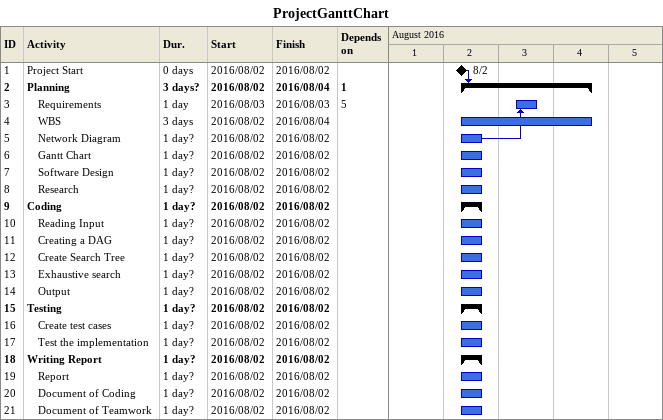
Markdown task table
ProjectGanttChart

| ID | Level | Task | Duration | Start | Finish | Predecessors |
|---|---|---|---|---|---|---|
| 1 | 1 | Project Start | 0d | 2016-08-02 | 2016-08-02 |  |
| 2 | 1 | **Planning** | 3d? | 2016-08-02 | 2016-08-04 | 1 |
| 3 | 2 | Requirements | 1d | 2016-08-03 | 2016-08-03 | 5 |
| 4 | 2 | WBS | 3d | 2016-08-02 | 2016-08-04 |  |
| 5 | 2 | Network Diagram | 1d? | 2016-08-02 | 2016-08-02 |  |
| 6 | 2 | Gantt Chart | 1d? | 2016-08-02 | 2016-08-02 |  |
| 7 | 2 | Software Design | 1d? | 2016-08-02 | 2016-08-02 |  |
| 8 | 2 | Research | 1d? | 2016-08-02 | 2016-08-02 |  |
| 9 | 1 | **Coding** | 1d? | 2016-08-02 | 2016-08-02 |  |
| 10 | 2 | Reading Input | 1d? | 2016-08-02 | 2016-08-02 |  |
| 11 | 2 | Creating a DAG | 1d? | 2016-08-02 | 2016-08-02 |  |
| 12 | 2 | Create Search Tree | 1d? | 2016-08-02 | 2016-08-02 |  |
| 13 | 2 | Exhaustive search | 1d? | 2016-08-02 | 2016-08-02 |  |
| 14 | 2 | Output | 1d? | 2016-08-02 | 2016-08-02 |  |
| 15 | 1 | **Testing** | 1d? | 2016-08-02 | 2016-08-02 |  |
| 16 | 2 | Create test cases | 1d? | 2016-08-02 | 2016-08-02 |  |
| 17 | 2 | Test the implementation | 1d? | 2016-08-02 | 2016-08-02 |  |
| 18 | 1 | **Writing Report** | 1d? | 2016-08-02 | 2016-08-02 |  |
| 19 | 2 | Report | 1d? | 2016-08-02 | 2016-08-02 |  |
| 20 | 2 | Document of Coding | 1d? | 2016-08-02 | 2016-08-02 |  |
| 21 | 2 | Document of Teamwork | 1d? | 2016-08-02 | 2016-08-02 |  |
